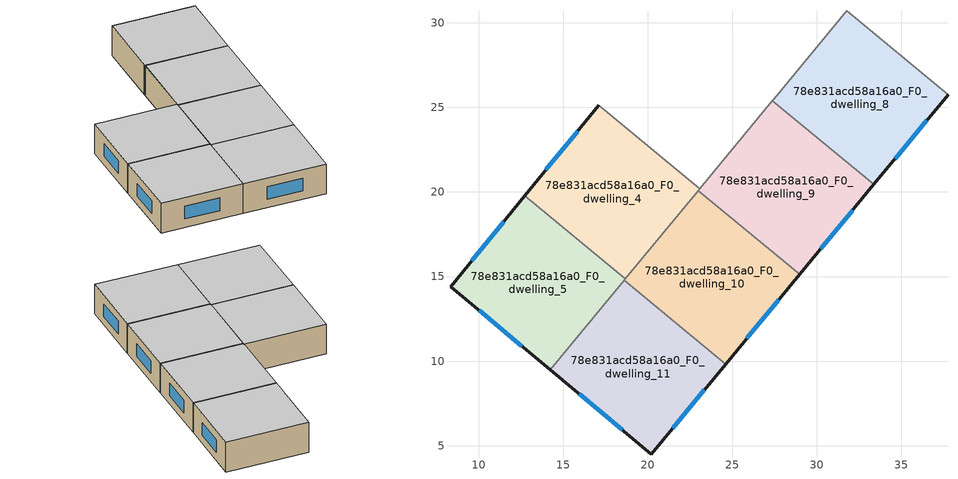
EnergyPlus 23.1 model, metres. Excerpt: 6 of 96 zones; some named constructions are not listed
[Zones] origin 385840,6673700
78e831acd58a16a0_F0_dwelling_10
 floor ground (EU_floor_Construction): 28.99,15.14 24.6,9.83 18.61,14.78 22.99,20.09 z0
 wall outside (EU_wall_Construction): 24.6,9.83 28.99,15.14 z0:3
 wall to 78e831acd58a16a0_F0_dwelling_9 (EU_wall_Construction): 28.99,15.14 22.99,20.09 z0:3
 wall to 78e831acd58a16a0_F0_dwelling_11 (EU_wall_Construction): 18.61,14.78 24.6,9.83 z0:3
 wall to 78e831acd58a16a0_F0_dwelling_4 (EU_wall_Construction): 22.99,20.09 18.68,14.86 z0:3
 wall to 78e831acd58a16a0_F0_dwelling_5 (EU_wall_Construction): 18.68,14.86 18.61,14.78 z0:3
 window (EU_Window_Construction): 25.86,11.35 27.73,13.62 z0.86:2.14
 ceiling to 78e831acd58a16a0_F1_dwelling_10 (EU_floor_Construction): 24.6,9.83 28.99,15.14 22.99,20.09 18.61,14.78 z3
78e831acd58a16a0_F0_dwelling_11
 floor ground (EU_floor_Construction): 24.6,9.83 20.21,4.51 14.24,9.49 18.61,14.78 z0
 wall outside (EU_wall_Construction): 14.24,9.49 20.21,4.51 24.6,9.83 z0:3
 wall to 78e831acd58a16a0_F0_dwelling_5 (EU_wall_Construction): 18.61,14.78 14.24,9.49 z0:3
 window (EU_Window_Construction): 21.47,6.03 23.35,8.31 / 15.95,8.07 18.51,5.93 z0.86:2.14
 ceiling to 78e831acd58a16a0_F1_dwelling_11 (EU_floor_Construction): 20.21,4.51 24.6,9.83 18.61,14.78 14.24,9.49 z3
78e831acd58a16a0_F0_dwelling_4
 floor ground (EU_floor_Construction): 23.08,20.2 18.68,14.86 12.73,19.77 17.11,25.13 z0
 wall outside (EU_wall_Construction): 17.11,25.13 12.73,19.77 z0:3
 wall to 78e831acd58a16a0_F0_dwelling_3 (EU_wall_Construction): 23.08,20.2 17.11,25.13 z0:3
 wall to 78e831acd58a16a0_F0_dwelling_5 (EU_wall_Construction): 12.73,19.77 18.68,14.86 z0:3
 wall to 78e831acd58a16a0_F0_dwelling_9 (EU_wall_Construction): 22.99,20.09 23.08,20.2 z0:3
 window (EU_Window_Construction): 15.86,23.6 13.98,21.3 z0.86:2.14
 ceiling to 78e831acd58a16a0_F1_dwelling_4 (EU_floor_Construction): 18.68,14.86 23.08,20.2 17.11,25.13 12.73,19.77 z3
78e831acd58a16a0_F0_dwelling_5
 floor ground (EU_floor_Construction): 18.68,14.86 14.24,9.49 8.34,14.41 12.73,19.77 z0
 wall outside (EU_wall_Construction): 12.73,19.77 8.34,14.41 14.24,9.49 z0:3
 window (EU_Window_Construction): 10.03,13 12.56,10.89 / 11.48,18.24 9.6,15.94 z0.86:2.14
 ceiling to 78e831acd58a16a0_F1_dwelling_5 (EU_floor_Construction): 14.24,9.49 18.68,14.86 12.73,19.77 8.34,14.41 z3
78e831acd58a16a0_F0_dwelling_8
 floor ground (EU_floor_Construction): 37.75,25.75 33.37,20.44 27.38,25.39 31.76,30.7 z0
 wall outside (EU_wall_Construction): 33.37,20.44 37.75,25.75 z0:3
 wall to 78e831acd58a16a0_F0_dwelling_7 (EU_wall_Construction): 37.75,25.75 31.76,30.7 z0:3
 wall to 78e831acd58a16a0_F0_dwelling_9 (EU_wall_Construction): 27.38,25.39 33.37,20.44 z0:3
 wall to 78e831acd58a16a0_F0_dwelling_2 (EU_wall_Construction): 31.76,30.7 27.47,25.51 z0:3
 wall to 78e831acd58a16a0_F0_dwelling_3 (EU_wall_Construction): 27.47,25.51 27.38,25.39 z0:3
 window (EU_Window_Construction): 34.62,21.96 36.5,24.23 z0.86:2.14
 ceiling to 78e831acd58a16a0_F1_dwelling_8 (EU_floor_Construction): 33.37,20.44 37.75,25.75 31.76,30.7 27.38,25.39 z3
78e831acd58a16a0_F0_dwelling_9
 floor ground (EU_floor_Construction): 33.37,20.44 28.99,15.14 22.99,20.09 27.38,25.39 z0
 wall outside (EU_wall_Construction): 28.99,15.14 33.37,20.44 z0:3
 wall to 78e831acd58a16a0_F0_dwelling_3 (EU_wall_Construction): 27.38,25.39 23.08,20.2 z0:3
 window (EU_Window_Construction): 30.24,16.65 32.12,18.93 z0.86:2.14
 ceiling to 78e831acd58a16a0_F1_dwelling_9 (EU_floor_Construction): 28.99,15.14 33.37,20.44 27.38,25.39 22.99,20.09 z3
[SCHEDULE:FILE] Column Number=1; Rows to Skip at Top=0; Number of Hours of Data=8760; Column Separator=Comma; Interpolate to Timestep=No; Minutes per Item=60; Adjust Schedule for Daylight Savings=Yes
Name | File
EU_Step8_GainSchedule_78e831acd58a16a0_F2_dwelling_10_f000 | ../../schedules/78e831acd58a16a0/78e831acd58a16a0_F2_dwelling_10_f000_gain.csv
EU_Step8_GainSchedule_78e831acd58a16a0_F2_dwelling_11_f000 | ../../schedules/78e831acd58a16a0/78e831acd58a16a0_F2_dwelling_11_f000_gain.csv
EU_Step8_GainSchedule_78e831acd58a16a0_F4_dwelling_9_f000 | ../../schedules/78e831acd58a16a0/78e831acd58a16a0_F4_dwelling_9_f000_gain.csv
EU_Step8_GainSchedule_78e831acd58a16a0_F4_dwelling_10_f000 | ../../schedules/78e831acd58a16a0/78e831acd58a16a0_F4_dwelling_10_f000_gain.csv
EU_Step8_GainSchedule_78e831acd58a16a0_F4_dwelling_11_f000 | ../../schedules/78e831acd58a16a0/78e831acd58a16a0_F4_dwelling_11_f000_gain.csv
EU_Step8_GainSchedule_78e831acd58a16a0_F5_dwelling_0_f000 | ../../schedules/78e831acd58a16a0/78e831acd58a16a0_F5_dwelling_0_f000_gain.csv
EU_Step8_GainSchedule_78e831acd58a16a0_F5_dwelling_1_f000 | ../../schedules/78e831acd58a16a0/78e831acd58a16a0_F5_dwelling_1_f000_gain.csv
EU_Step8_GainSchedule_78e831acd58a16a0_F5_dwelling_2_f000 | ../../schedules/78e831acd58a16a0/78e831acd58a16a0_F5_dwelling_2_f000_gain.csv
EU_Step8_GainSchedule_78e831acd58a16a0_F5_dwelling_3_f000 | ../../schedules/78e831acd58a16a0/78e831acd58a16a0_F5_dwelling_3_f000_gain.csv
EU_Step8_GainSchedule_78e831acd58a16a0_F5_dwelling_4_f000 | ../../schedules/78e831acd58a16a0/78e831acd58a16a0_F5_dwelling_4_f000_gain.csv
EU_Step8_GainSchedule_78e831acd58a16a0_F5_dwelling_5_f000 | ../../schedules/78e831acd58a16a0/78e831acd58a16a0_F5_dwelling_5_f000_gain.csv
EU_Step8_GainSchedule_78e831acd58a16a0_F5_dwelling_6_f000 | ../../schedules/78e831acd58a16a0/78e831acd58a16a0_F5_dwelling_6_f000_gain.csv
EU_Step8_GainSchedule_78e831acd58a16a0_F5_dwelling_7_f000 | ../../schedules/78e831acd58a16a0/78e831acd58a16a0_F5_dwelling_7_f000_gain.csv
EU_Step8_GainSchedule_78e831acd58a16a0_F5_dwelling_8_f000 | ../../schedules/78e831acd58a16a0/78e831acd58a16a0_F5_dwelling_8_f000_gain.csv
EU_Step8_GainSchedule_78e831acd58a16a0_F5_dwelling_9_f000 | ../../schedules/78e831acd58a16a0/78e831acd58a16a0_F5_dwelling_9_f000_gain.csv
EU_Step8_GainSchedule_78e831acd58a16a0_F5_dwelling_10_f000 | ../../schedules/78e831acd58a16a0/78e831acd58a16a0_F5_dwelling_10_f000_gain.csv
EU_Step8_GainSchedule_78e831acd58a16a0_F5_dwelling_11_f000 | ../../schedules/78e831acd58a16a0/78e831acd58a16a0_F5_dwelling_11_f000_gain.csv
